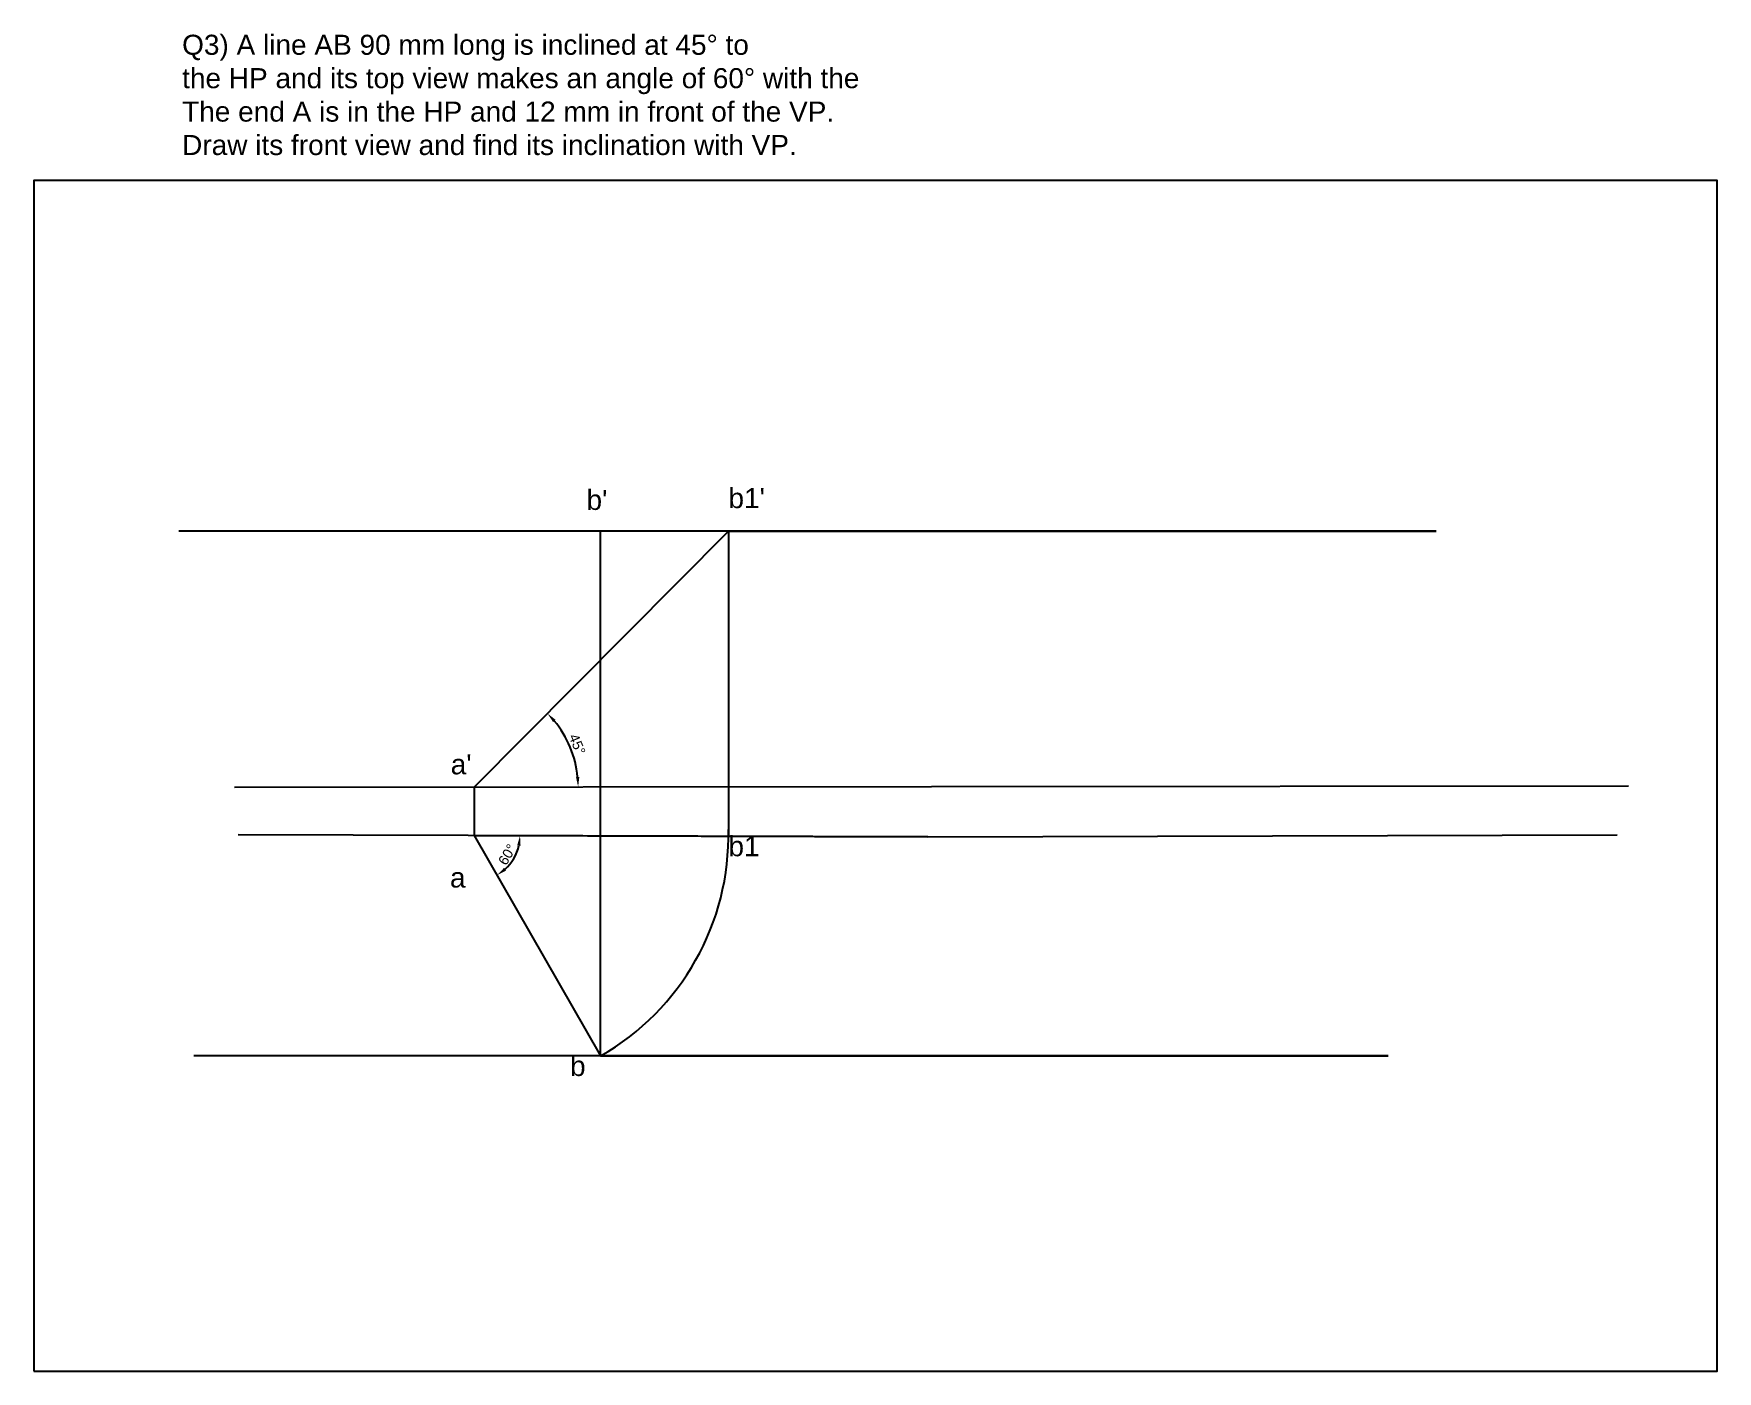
# Model space of a CAD drawing. Header units: millimetres. Extents: x 249 to 669, y -695 to -361.
import ezdxf

# ---------------------------------------------------------------- set-up
doc = ezdxf.new("R2010")
doc.units = ezdxf.units.MM
doc.styles.get("Standard").update_dxf_attribs({"font": 'arial.ttf'})
doc.dimstyles.new('ISO-25', dxfattribs={"dimtxt": 2.5, "dimasz": 2.5, "dimexe": 1.25, "dimexo": 0.625, "dimtad": 1, "dimtxsty": 'Standard', "dimcen": 2.5, "dimadec": 0, "dimazin": 0, "dimtfac": 1, "dimtmove": 0, "dimatfit": 3, "dimfxl": 1, "dimarcsym": 0})

# ---------------------------------------------------------------- blocks, each defined once
blk = doc.blocks.new('*D4')
at = {"color": 0, "lineweight": -2, "transparency": 16777216}
blk.add_arc((358.51, -549.11), 25.84, 5.6118, 39.6664, dxfattribs=at)
at = {"color": 0, "transparency": 16777216}
for points in [[(378.09, -532.9), (378.71, -532.34), (376.71, -530.77)], [(384.64, -546.57), (383.81, -546.61), (384.35, -549.08)]]:
    blk.add_solid(points, dxfattribs=at)
at = {"layer": 'Defpoints', "color": 0, "transparency": 16777216}
for p in [(421.84, -485.31), (383.45, -542.38), (298.59, -549.18), (358.44, -549.18), (646.36, -548.78)]:
    blk.add_point(p, dxfattribs=at)
at = {"color": 0, "transparency": 16777216, "insert": (384.11, -538.44), "char_height": 2.5, "attachment_point": 5, "rotation": 292.6391}
blk.add_mtext('45°', dxfattribs=at)
blk = doc.blocks.new('*D5')
at = {"color": 0, "lineweight": -2, "transparency": 16777216}
blk.add_arc((358.44, -561.18), 11.41, 312.3955, 347.2486, dxfattribs=at)
at = {"color": 0, "transparency": 16777216}
for points in [[(369.15, -563.65), (369.98, -563.75), (369.85, -561.22)], [(366.38, -569.95), (365.88, -569.27), (364.11, -571.08)]]:
    blk.add_solid(points, dxfattribs=at)
at = {"layer": 'Defpoints', "color": 0, "transparency": 16777216}
for p in [(299.5, -561.01), (358.44, -561.18), (471.61, -561.52), (367.15, -568.54), (389.96, -616.19)]:
    blk.add_point(p, dxfattribs=at)
at = {"color": 0, "transparency": 16777216, "insert": (366.66, -565.96), "char_height": 2.5, "attachment_point": 5, "rotation": 59.8221}
blk.add_mtext('60°', dxfattribs=at)

msp = doc.modelspace()

# ---------------------------------------------------------------- linework, layer by layer
for p, q in [((598.388, -485.309), (284.742, -485.309)), ((358.438, -549.183), (421.842, -485.309)), ((389.963, -616.195), (389.963, -485.309)), ((421.842, -485.309), (598.388, -485.309)), ((421.842, -485.309), (421.842, -561.373)), ((298.588, -549.183), (646.362, -548.779)), ((358.438, -549.183), (358.438, -561.183)), ((471.613, -561.521), (299.496, -561.007)), ((358.438, -561.183), (471.613, -561.521)), ((358.438, -561.183), (389.963, -616.195)), ((421.842, -561.373), (421.842, -561.373)), ((471.613, -561.521), (643.55, -561.012)), ((586.384, -616.195), (288.457, -616.195)), ((389.963, -616.195), (586.384, -616.195))]:
    msp.add_line(p, q)
msp.add_lwpolyline([(248.524, -694.855), (668.524, -694.855), (668.524, -397.855), (248.524, -397.855)], close=True)
msp.add_lwpolyline([(358.438, -549.183), (358.438, -549.183)])
msp.add_arc((358.438, -561.183), 63.404, 299.81544, 1.33493)

# ---------------------------------------------------------------- texts
at = {"char_height": 5, "attachment_point": 1}
for s, width, insert in [('Q3) A line AB 90 mm long is inclined at 45° to\\Pthe HP and its top view makes an angle of 60° with the\\PThe end A is in the HP and 12 mm in front of the VP.\\PDraw its front view and find its inclination with VP.', 323.39696, (285.555, -361.458)), ('a', 6.06576, (352.372, -569.183)), ('b', 7.63709, (382.326, -616.195))]:
    msp.add_mtext_dynamic_manual_height_columns(s, width=width, gutter_width=12.5, heights=[0], dxfattribs=dict(at, insert=insert))
for s, insert in [("b1'", (421.842, -474.541)), ("b'", (386.435, -474.987)), ("a'", (352.555, -540.936)), ('b1', (421.842, -561.373))]:
    msp.add_mtext(s, dxfattribs=dict(at, insert=insert))

# ---------------------------------------------------------------- dimensions: what is measured, and where the dimension line sits
for base, line1, line2, picture, middle in [((383.454, -542.375), ((298.588, -549.183), (646.362, -548.779)), ((358.438, -549.183), (421.842, -485.309)), '*D4', (384.107, -538.437)), ((367.154, -568.544), ((358.438, -561.183), (389.963, -616.195)), ((471.613, -561.521), (299.496, -561.007)), '*D5', (366.657, -565.962))]:
    dim = msp.add_angular_dim_2l(base=base, line1=line1, line2=line2, dimstyle='ISO-25')
    dim.commit()
    dim.dimension.update_dxf_attribs({"geometry": picture, "text_midpoint": middle})

doc.saveas('drawing.dxf')
